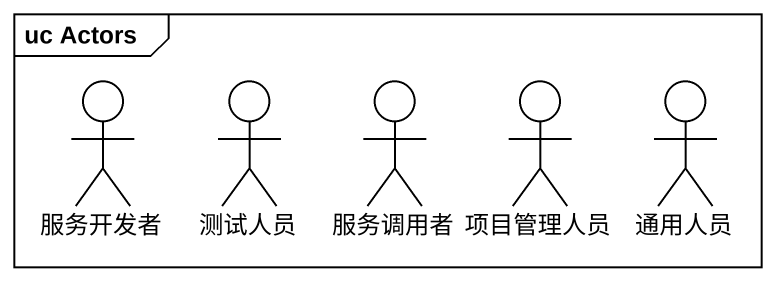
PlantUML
@startuml
mainframe uc Actors
actor 服务开发者
actor 测试人员
actor 服务调用者
actor 项目管理人员
actor 通用人员
@enduml
